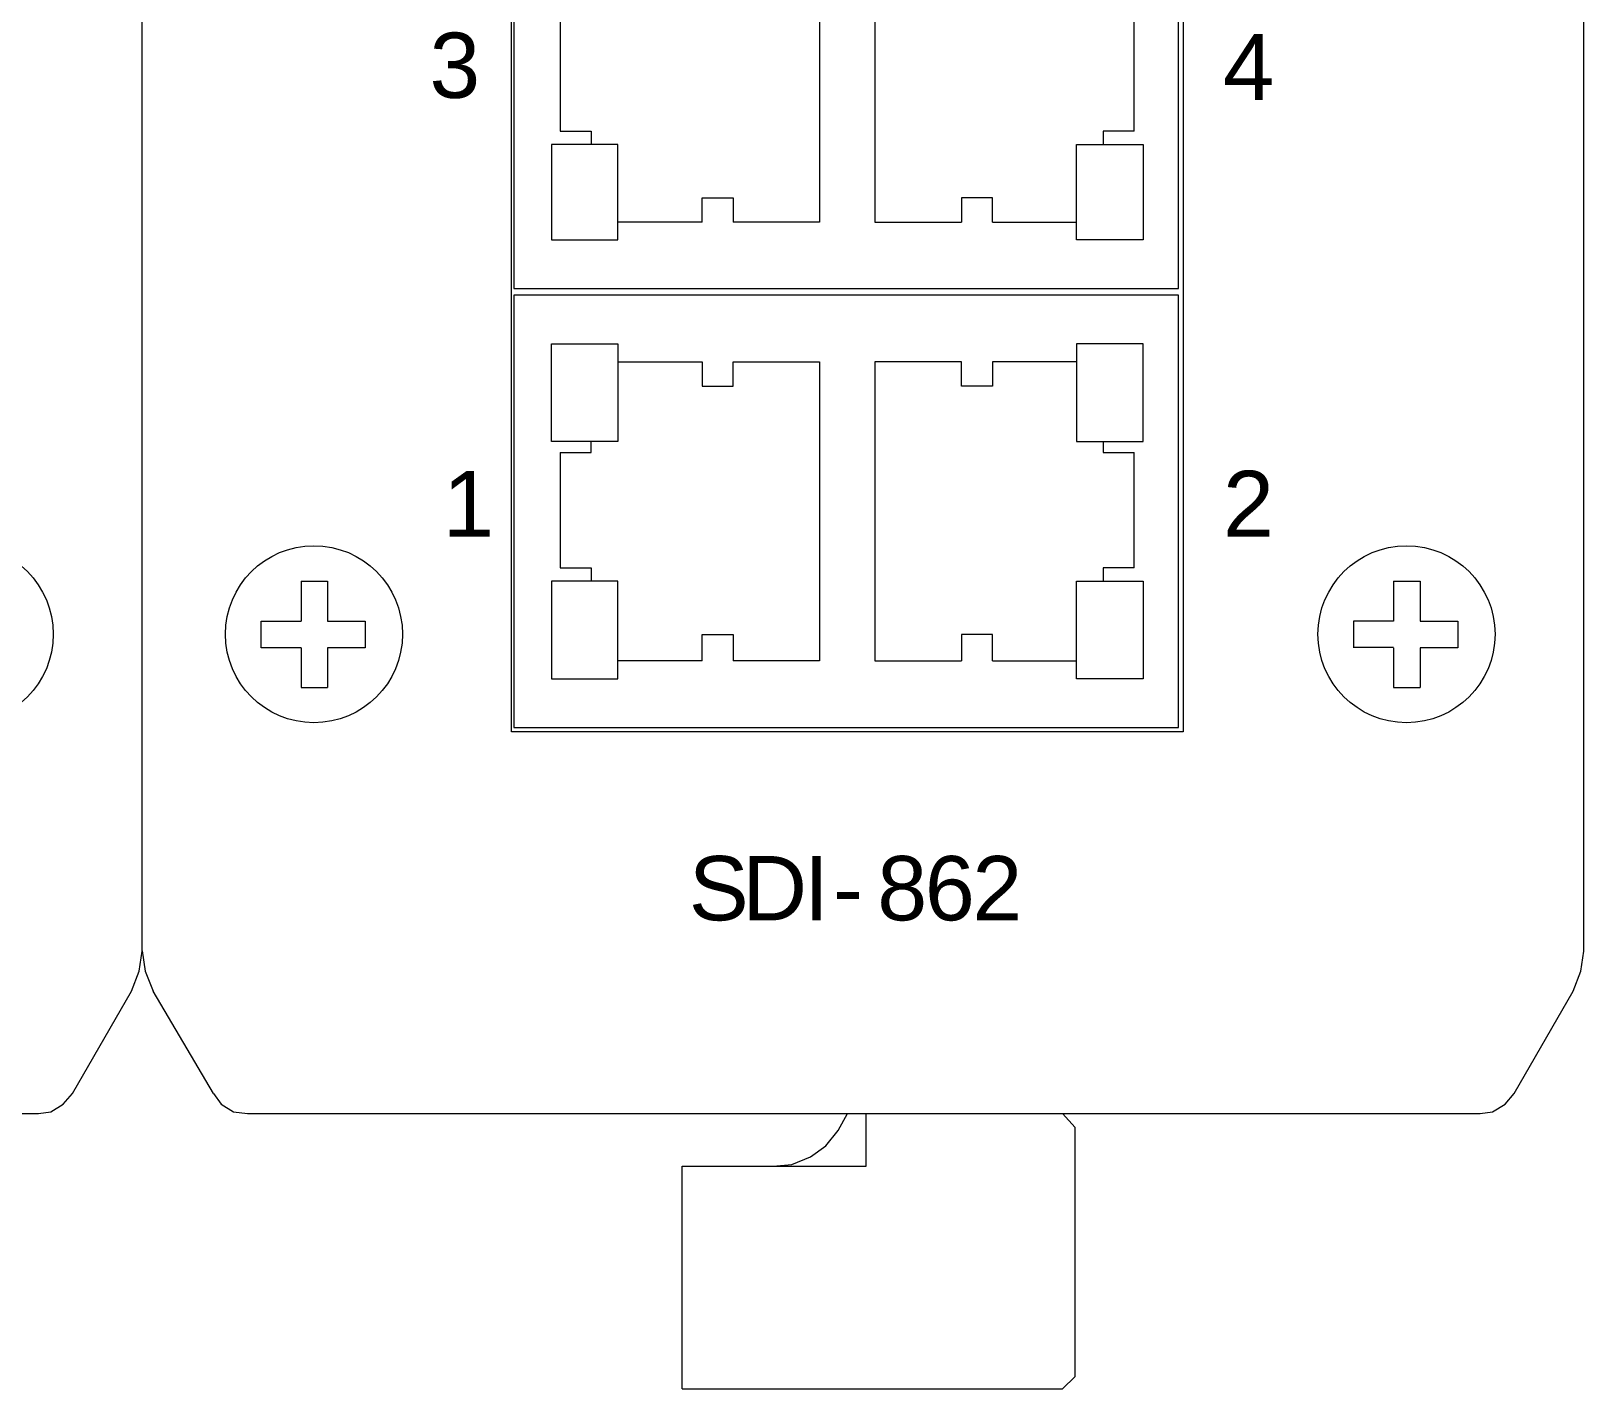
# Model space of a CAD drawing. Header units: millimetres. Extents: x 42222 to 59290, y 36233 to 38835.
# Drawn here: x 52307.4 to 52366.7, y 37343.3 to 37395.1 of the extents above; entities that cross this region are included whole.
import ezdxf

# ---------------------------------------------------------------- set-up
doc = ezdxf.new("R2010")
doc.units = ezdxf.units.MM
doc.set_wipeout_variables(frame=1)
doc.layers.add('000-PI-Oprema', color=30, linetype='Continuous', lineweight=5)
doc.styles.add('Arial$001H0', font='arial.ttf')

# ---------------------------------------------------------------- blocks, each defined once
blk = doc.blocks.new('westermo switch - SDI-862-SM-SC30')
blk.add_wipeout([(0, 0), (47.038, 0), (47.511, -0.119), (47.983, -0.353), (48.337, -0.767), (50.58, -4.722), (50.875, -5.428), (50.994, -6.255), (50.994, -113.792), (50.875, -114.562), (50.581, -115.328), (48.337, -119.224), (47.984, -119.636), (47.511, -119.931), (47.039, -119.991), (31.103, -119.991), (31.576, -120.521), (31.576, -130.024), (31.103, -130.496), (16.584, -130.496), (16.584, -121.997), (20.065, -121.997), (20.775, -121.938), (21.484, -121.642), (22.073, -121.23), (22.546, -120.64), (22.899, -119.991), (0, -119.991), (-0.532, -119.932), (-1.005, -119.637), (-1.299, -119.224), (-3.6, -115.327), (-3.896, -114.561), (-4.014, -113.792), (-4.013, -6.256), (-3.897, -5.429), (-3.601, -4.722), (-1.299, -0.766), (-1.005, -0.353), (-0.532, -0.119)])
at = {"linetype": 'Continuous'}
for p, q in [((-4.014, -113.792), (-4.014, -6.255)), ((50.994, -113.792), (50.994, -6.255)), ((21.831, -74.658), (21.831, -85.988)), ((23.945, -74.658), (23.945, -85.988)), ((33.837, -82.522), (33.837, -78.125)), ((13.122, -82.522), (13.122, -83.029)), ((32.654, -82.522), (32.654, -83.03)), ((33.837, -82.522), (32.654, -82.522)), ((17.349, -85.989), (14.137, -85.989)), ((21.831, -85.99), (18.533, -85.99)), ((23.945, -85.988), (27.242, -85.988)), ((28.426, -85.988), (31.639, -85.988)), ((14.137, -91.315), (17.349, -91.315)), ((18.533, -91.315), (21.831, -91.315)), ((21.83, -91.315), (21.83, -102.731)), ((23.945, -91.315), (23.945, -102.731)), ((27.241, -91.316), (23.945, -91.316)), ((31.639, -91.316), (28.426, -91.316)), ((33.836, -99.18), (33.836, -94.781)), ((13.122, -99.18), (13.122, -99.687)), ((32.653, -99.18), (32.653, -99.686)), ((33.837, -99.18), (32.654, -99.18)), ((2.045, -99.686), (2.045, -101.209)), ((43.73, -99.686), (43.73, -101.209)), ((4.497, -101.209), (4.497, -102.223)), ((43.731, -101.209), (42.208, -101.209)), ((42.208, -101.209), (42.208, -102.223)), ((46.182, -101.209), (46.182, -102.223)), ((2.045, -102.223), (0.522, -102.223)), ((2.045, -102.223), (2.045, -103.745)), ((4.497, -102.223), (3.059, -102.223)), ((3.06, -102.223), (3.06, -103.745)), ((43.731, -102.222), (42.208, -102.222)), ((43.73, -102.223), (43.73, -103.745)), ((44.745, -102.223), (44.745, -103.745)), ((46.182, -102.223), (44.745, -102.223)), ((17.349, -102.731), (14.137, -102.731)), ((21.831, -102.731), (18.533, -102.731)), ((23.945, -102.731), (27.241, -102.731)), ((28.426, -102.731), (31.639, -102.731)), ((2.045, -103.745), (3.06, -103.745)), ((43.73, -103.745), (44.745, -103.745)), ((-4.014, -113.792), (-3.896, -114.561)), ((50.875, -114.561), (50.994, -113.793)), ((-3.896, -114.561), (-3.6, -115.327)), ((50.581, -115.328), (50.875, -114.562)), ((-1.299, -119.224), (-3.601, -115.328)), ((48.337, -119.224), (50.581, -115.328)), ((-1.299, -119.224), (-1.004, -119.637)), ((-1.005, -119.637), (-0.532, -119.932)), ((47.511, -119.931), (47.984, -119.636)), ((47.983, -119.637), (48.337, -119.225)), ((-0.532, -119.931), (0, -119.991)), ((0, -119.991), (47.039, -119.991)), ((22.546, -120.64), (22.899, -119.99)), ((23.609, -121.997), (23.609, -119.991)), ((31.576, -120.521), (31.103, -119.991)), ((47.038, -119.991), (47.511, -119.931)), ((22.073, -121.23), (22.546, -120.64)), ((31.576, -130.024), (31.576, -120.521)), ((21.484, -121.643), (22.073, -121.23)), ((16.584, -130.496), (16.584, -121.997)), ((16.584, -121.997), (23.608, -121.997)), ((20.065, -121.997), (20.775, -121.938)), ((20.775, -121.939), (21.484, -121.642)), ((31.576, -130.024), (31.103, -130.496)), ((16.584, -130.496), (31.103, -130.496))]:
    blk.add_line(p, q, dxfattribs=at)
for points in [[(10.077, -55.211), (35.698, -55.211), (35.698, -105.436), (10.077, -105.436)], [(35.529, -72.037), (10.163, -72.037), (10.163, -88.525), (35.529, -88.525)], [(11.599, -86.665), (14.137, -86.665), (14.137, -83.029), (11.599, -83.029)], [(34.176, -86.665), (31.638, -86.665), (31.638, -83.029), (34.176, -83.029)], [(35.529, -88.779), (10.163, -88.779), (10.163, -105.268), (35.529, -105.268)], [(11.599, -90.639), (14.137, -90.639), (14.137, -94.359), (11.599, -94.359)], [(34.176, -90.639), (31.638, -90.639), (31.638, -94.359), (34.176, -94.359)], [(11.599, -103.407), (14.137, -103.407), (14.137, -99.686), (11.599, -99.686)], [(34.176, -103.407), (31.638, -103.407), (31.638, -99.686), (34.176, -99.686)]]:
    blk.add_lwpolyline(points, close=True, dxfattribs=at)
for points in [[(11.937, -78.125), (11.937, -82.522), (13.121, -82.522)], [(17.349, -85.989), (17.349, -85.059), (18.533, -85.059), (18.533, -85.989)], [(28.426, -85.989), (28.426, -85.059), (27.242, -85.059), (27.242, -85.989)], [(17.349, -91.315), (17.349, -92.246), (18.533, -92.246), (18.533, -91.315)], [(28.426, -91.315), (28.426, -92.246), (27.242, -92.246), (27.242, -91.315)], [(11.937, -94.782), (13.121, -94.782), (13.121, -94.36)], [(11.937, -94.782), (11.937, -99.179), (13.121, -99.179)], [(32.654, -94.36), (32.654, -94.782), (33.837, -94.782)], [(2.045, -99.686), (3.059, -99.686), (3.059, -101.209), (4.497, -101.209)], [(43.73, -99.686), (44.745, -99.686), (44.745, -101.209), (46.182, -101.209)], [(0.523, -102.223), (0.523, -101.208), (2.045, -101.208)], [(17.349, -102.731), (17.349, -101.715), (18.533, -101.715), (18.533, -102.731)], [(28.426, -102.731), (28.426, -101.715), (27.242, -101.715), (27.242, -102.731)]]:
    blk.add_lwpolyline(points, dxfattribs=at)
at = {"ltscale": 0.25}
for centre in [(2.539, -101.71), (44.224, -101.71)]:
    blk.add_circle(centre, 3.377, dxfattribs=at)
at = {"style": 'Arial$001H0'}
for s, height, p in [('3', 2.489, (6.948, -81.253)), ('4', 2.521, (37.219, -81.334)), ('1', 2.515, (7.455, -97.995)), ('2', 2.515, (37.219, -97.992)), ('S', 2.453, (16.841, -112.623)), ('D', 2.453, (18.878, -112.623)), ('I', 2.453, (21.238, -112.623)), ('8', 2.453, (24.031, -112.623)), ('6', 2.453, (25.848, -112.623)), ('2', 2.453, (27.66, -112.623)), ('-', 2.453, (22.34, -112.623))]:
    blk.add_text(s, height=height, dxfattribs=at).set_placement(p)

msp = doc.modelspace()

# ---------------------------------------------------------------- block references
at = {"layer": '000-PI-Oprema'}
msp.add_blockref('westermo switch - SDI-862-SM-SC30', (52260.68, 37473.834), dxfattribs=at)

# ---------------------------------------------------------------- next in the draw order: block references
msp.add_blockref('westermo switch - SDI-862-SM-SC30', (52315.687, 37473.835), dxfattribs=at)

doc.saveas('drawing.dxf')
